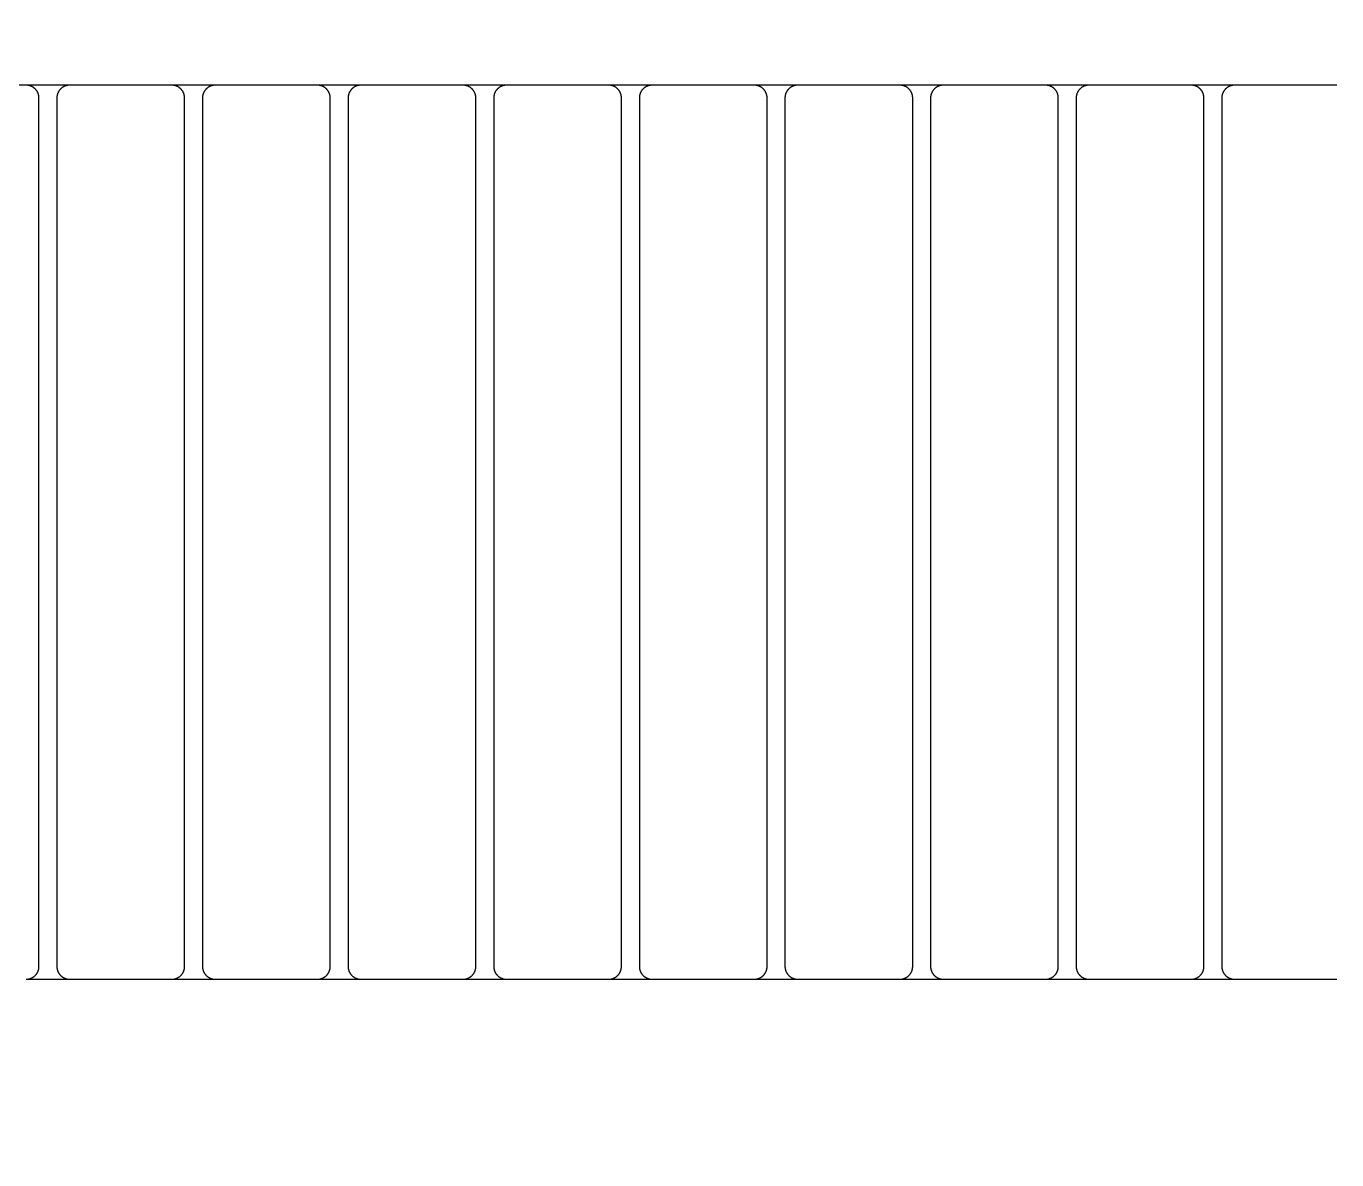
# Model space of a CAD drawing. Header units: millimetres. Extents: x -58335 to 291665, y -66693 to 213307.
# Drawn here: x 173183 to 173696, y -16323 to -15879 of the extents above; entities that cross this region are included whole.
import ezdxf

# ---------------------------------------------------------------- set-up
doc = ezdxf.new("R2010")
doc.units = ezdxf.units.MM
doc.header["$LTSCALE"] = 1000
for name, color, linetype in [('X-SITE$0$-MY-녹지', 254, 'Continuous'), ('X-SITE$0$-MY-시설선', 254, 'Continuous'), ('X-SITE$0$-MY-시설선 wood', 254, 'Continuous')]:
    doc.layers.add(name, color=color, linetype=linetype)
pattern_1 = [(0, (-29382.5, 14650.24), (317.5, 317.5), [158.75, -476.25]), (90, (-29303.13, 14570.87), (-317.5, 317.5), [158.75, -476.25])]

# ---------------------------------------------------------------- blocks, each defined once
blk = doc.blocks.new('X-SITE$0$GPSP-100')
at = {"layer": 'X-SITE$0$-MY-시설선'}
for points in [[(1698.22, -750), (1714.78, -750)], [(1755.22, -750), (1771.78, -750)], [(1812.22, -750), (1828.78, -750)], [(1869.22, -750), (1885.78, -750)], [(1926.22, -750), (1942.78, -750)], [(1983.22, -750), (1999.78, -750)], [(2040.22, -750), (2056.78, -750)], [(2097.22, -750), (2113.78, -750)], [(2154.22, -750), (2170.78, -750)], [(1714.78, -1100), (1698.22, -1100)], [(1771.78, -1100), (1755.22, -1100)], [(1828.78, -1100), (1812.22, -1100)], [(1885.78, -1100), (1869.22, -1100)], [(1942.78, -1100), (1926.22, -1100)], [(1999.78, -1100), (1983.22, -1100)], [(2056.78, -1100), (2040.22, -1100)], [(2113.78, -1100), (2097.22, -1100)], [(2170.78, -1100), (2154.22, -1100)]]:
    blk.add_lwpolyline(points, dxfattribs=at)
at = {"layer": 'X-SITE$0$-MY-시설선 wood'}
for points in [[(1658, -750), (1698, -750)], [(1698, -750), (1698.11, -750), (1698.22, -750), (1698.34, -750.01), (1698.45, -750.02), (1698.56, -750.03), (1698.68, -750.05), (1698.79, -750.06), (1698.91, -750.08), (1699.03, -750.11), (1699.14, -750.13), (1699.26, -750.16), (1699.38, -750.19), (1699.49, -750.23), (1699.61, -750.27), (1699.72, -750.31), (1699.84, -750.35), (1699.96, -750.4), (1700.07, -750.45), (1700.18, -750.5), (1700.3, -750.56), (1700.41, -750.62), (1700.52, -750.68), (1700.63, -750.75), (1700.74, -750.82), (1700.84, -750.89), (1700.95, -750.96), (1701.05, -751.04), (1701.15, -751.12), (1701.25, -751.2), (1701.35, -751.29), (1701.44, -751.37), (1701.54, -751.46), (1701.63, -751.56), (1701.71, -751.65), (1701.8, -751.75), (1701.88, -751.85), (1701.96, -751.95), (1702.04, -752.05), (1702.11, -752.16), (1702.18, -752.26), (1702.25, -752.37), (1702.32, -752.48), (1702.38, -752.59), (1702.44, -752.7), (1702.5, -752.82), (1702.55, -752.93), (1702.6, -753.04), (1702.65, -753.16), (1702.69, -753.28), (1702.73, -753.39), (1702.77, -753.51), (1702.81, -753.62), (1702.84, -753.74), (1702.87, -753.86), (1702.89, -753.97), (1702.92, -754.09), (1702.94, -754.21), (1702.95, -754.32), (1702.97, -754.44), (1702.98, -754.55), (1702.99, -754.66), (1703, -754.78), (1703, -754.89), (1703, -755)], [(1710, -755), (1710, -754.89), (1710, -754.78), (1710.01, -754.66), (1710.02, -754.55), (1710.03, -754.44), (1710.05, -754.32), (1710.06, -754.21), (1710.08, -754.09), (1710.11, -753.97), (1710.13, -753.86), (1710.16, -753.74), (1710.19, -753.62), (1710.23, -753.51), (1710.27, -753.39), (1710.31, -753.28), (1710.35, -753.16), (1710.4, -753.04), (1710.45, -752.93), (1710.5, -752.82), (1710.56, -752.7), (1710.62, -752.59), (1710.68, -752.48), (1710.75, -752.37), (1710.82, -752.26), (1710.89, -752.16), (1710.96, -752.05), (1711.04, -751.95), (1711.12, -751.85), (1711.2, -751.75), (1711.29, -751.65), (1711.37, -751.56), (1711.46, -751.46), (1711.56, -751.37), (1711.65, -751.29), (1711.75, -751.2), (1711.85, -751.12), (1711.95, -751.04), (1712.05, -750.96), (1712.16, -750.89), (1712.26, -750.82), (1712.37, -750.75), (1712.48, -750.68), (1712.59, -750.62), (1712.7, -750.56), (1712.82, -750.5), (1712.93, -750.45), (1713.04, -750.4), (1713.16, -750.35), (1713.28, -750.31), (1713.39, -750.27), (1713.51, -750.23), (1713.62, -750.19), (1713.74, -750.16), (1713.86, -750.13), (1713.97, -750.11), (1714.09, -750.08), (1714.21, -750.06), (1714.32, -750.05), (1714.44, -750.03), (1714.55, -750.02), (1714.66, -750.01), (1714.78, -750), (1714.89, -750), (1715, -750)], [(1715, -750), (1755, -750)], [(1755, -750), (1755.11, -750), (1755.22, -750), (1755.34, -750.01), (1755.45, -750.02), (1755.56, -750.03), (1755.68, -750.05), (1755.79, -750.06), (1755.91, -750.08), (1756.03, -750.11), (1756.14, -750.13), (1756.26, -750.16), (1756.38, -750.19), (1756.49, -750.23), (1756.61, -750.27), (1756.72, -750.31), (1756.84, -750.35), (1756.96, -750.4), (1757.07, -750.45), (1757.18, -750.5), (1757.3, -750.56), (1757.41, -750.62), (1757.52, -750.68), (1757.63, -750.75), (1757.74, -750.82), (1757.84, -750.89), (1757.95, -750.96), (1758.05, -751.04), (1758.15, -751.12), (1758.25, -751.2), (1758.35, -751.29), (1758.44, -751.37), (1758.54, -751.46), (1758.63, -751.56), (1758.71, -751.65), (1758.8, -751.75), (1758.88, -751.85), (1758.96, -751.95), (1759.04, -752.05), (1759.11, -752.16), (1759.18, -752.26), (1759.25, -752.37), (1759.32, -752.48), (1759.38, -752.59), (1759.44, -752.7), (1759.5, -752.82), (1759.55, -752.93), (1759.6, -753.04), (1759.65, -753.16), (1759.69, -753.28), (1759.73, -753.39), (1759.77, -753.51), (1759.81, -753.62), (1759.84, -753.74), (1759.87, -753.86), (1759.89, -753.97), (1759.92, -754.09), (1759.94, -754.21), (1759.95, -754.32), (1759.97, -754.44), (1759.98, -754.55), (1759.99, -754.66), (1760, -754.78), (1760, -754.89), (1760, -755)], [(1767, -755), (1767, -754.89), (1767, -754.78), (1767.01, -754.66), (1767.02, -754.55), (1767.03, -754.44), (1767.05, -754.32), (1767.06, -754.21), (1767.08, -754.09), (1767.11, -753.97), (1767.13, -753.86), (1767.16, -753.74), (1767.19, -753.62), (1767.23, -753.51), (1767.27, -753.39), (1767.31, -753.28), (1767.35, -753.16), (1767.4, -753.04), (1767.45, -752.93), (1767.5, -752.82), (1767.56, -752.7), (1767.62, -752.59), (1767.68, -752.48), (1767.75, -752.37), (1767.82, -752.26), (1767.89, -752.16), (1767.96, -752.05), (1768.04, -751.95), (1768.12, -751.85), (1768.2, -751.75), (1768.29, -751.65), (1768.37, -751.56), (1768.46, -751.46), (1768.56, -751.37), (1768.65, -751.29), (1768.75, -751.2), (1768.85, -751.12), (1768.95, -751.04), (1769.05, -750.96), (1769.16, -750.89), (1769.26, -750.82), (1769.37, -750.75), (1769.48, -750.68), (1769.59, -750.62), (1769.7, -750.56), (1769.82, -750.5), (1769.93, -750.45), (1770.04, -750.4), (1770.16, -750.35), (1770.28, -750.31), (1770.39, -750.27), (1770.51, -750.23), (1770.62, -750.19), (1770.74, -750.16), (1770.86, -750.13), (1770.97, -750.11), (1771.09, -750.08), (1771.21, -750.06), (1771.32, -750.05), (1771.44, -750.03), (1771.55, -750.02), (1771.66, -750.01), (1771.78, -750), (1771.89, -750), (1772, -750)], [(1772, -750), (1812, -750)], [(1812, -750), (1812.11, -750), (1812.22, -750), (1812.34, -750.01), (1812.45, -750.02), (1812.56, -750.03), (1812.68, -750.05), (1812.79, -750.06), (1812.91, -750.08), (1813.03, -750.11), (1813.14, -750.13), (1813.26, -750.16), (1813.38, -750.19), (1813.49, -750.23), (1813.61, -750.27), (1813.72, -750.31), (1813.84, -750.35), (1813.96, -750.4), (1814.07, -750.45), (1814.18, -750.5), (1814.3, -750.56), (1814.41, -750.62), (1814.52, -750.68), (1814.63, -750.75), (1814.74, -750.82), (1814.84, -750.89), (1814.95, -750.96), (1815.05, -751.04), (1815.15, -751.12), (1815.25, -751.2), (1815.35, -751.29), (1815.44, -751.37), (1815.54, -751.46), (1815.63, -751.56), (1815.71, -751.65), (1815.8, -751.75), (1815.88, -751.85), (1815.96, -751.95), (1816.04, -752.05), (1816.11, -752.16), (1816.18, -752.26), (1816.25, -752.37), (1816.32, -752.48), (1816.38, -752.59), (1816.44, -752.7), (1816.5, -752.82), (1816.55, -752.93), (1816.6, -753.04), (1816.65, -753.16), (1816.69, -753.28), (1816.73, -753.39), (1816.77, -753.51), (1816.81, -753.62), (1816.84, -753.74), (1816.87, -753.86), (1816.89, -753.97), (1816.92, -754.09), (1816.94, -754.21), (1816.95, -754.32), (1816.97, -754.44), (1816.98, -754.55), (1816.99, -754.66), (1817, -754.78), (1817, -754.89), (1817, -755)], [(1824, -755), (1824, -754.89), (1824, -754.78), (1824.01, -754.66), (1824.02, -754.55), (1824.03, -754.44), (1824.05, -754.32), (1824.06, -754.21), (1824.08, -754.09), (1824.11, -753.97), (1824.13, -753.86), (1824.16, -753.74), (1824.19, -753.62), (1824.23, -753.51), (1824.27, -753.39), (1824.31, -753.28), (1824.35, -753.16), (1824.4, -753.04), (1824.45, -752.93), (1824.5, -752.82), (1824.56, -752.7), (1824.62, -752.59), (1824.68, -752.48), (1824.75, -752.37), (1824.82, -752.26), (1824.89, -752.16), (1824.96, -752.05), (1825.04, -751.95), (1825.12, -751.85), (1825.2, -751.75), (1825.29, -751.65), (1825.37, -751.56), (1825.46, -751.46), (1825.56, -751.37), (1825.65, -751.29), (1825.75, -751.2), (1825.85, -751.12), (1825.95, -751.04), (1826.05, -750.96), (1826.16, -750.89), (1826.26, -750.82), (1826.37, -750.75), (1826.48, -750.68), (1826.59, -750.62), (1826.7, -750.56), (1826.82, -750.5), (1826.93, -750.45), (1827.04, -750.4), (1827.16, -750.35), (1827.28, -750.31), (1827.39, -750.27), (1827.51, -750.23), (1827.62, -750.19), (1827.74, -750.16), (1827.86, -750.13), (1827.97, -750.11), (1828.09, -750.08), (1828.21, -750.06), (1828.32, -750.05), (1828.44, -750.03), (1828.55, -750.02), (1828.66, -750.01), (1828.78, -750), (1828.89, -750), (1829, -750)], [(1829, -750), (1869, -750)], [(1869, -750), (1869.11, -750), (1869.22, -750), (1869.34, -750.01), (1869.45, -750.02), (1869.56, -750.03), (1869.68, -750.05), (1869.79, -750.06), (1869.91, -750.08), (1870.03, -750.11), (1870.14, -750.13), (1870.26, -750.16), (1870.38, -750.19), (1870.49, -750.23), (1870.61, -750.27), (1870.72, -750.31), (1870.84, -750.35), (1870.96, -750.4), (1871.07, -750.45), (1871.18, -750.5), (1871.3, -750.56), (1871.41, -750.62), (1871.52, -750.68), (1871.63, -750.75), (1871.74, -750.82), (1871.84, -750.89), (1871.95, -750.96), (1872.05, -751.04), (1872.15, -751.12), (1872.25, -751.2), (1872.35, -751.29), (1872.44, -751.37), (1872.54, -751.46), (1872.63, -751.56), (1872.71, -751.65), (1872.8, -751.75), (1872.88, -751.85), (1872.96, -751.95), (1873.04, -752.05), (1873.11, -752.16), (1873.18, -752.26), (1873.25, -752.37), (1873.32, -752.48), (1873.38, -752.59), (1873.44, -752.7), (1873.5, -752.82), (1873.55, -752.93), (1873.6, -753.04), (1873.65, -753.16), (1873.69, -753.28), (1873.73, -753.39), (1873.77, -753.51), (1873.81, -753.62), (1873.84, -753.74), (1873.87, -753.86), (1873.89, -753.97), (1873.92, -754.09), (1873.94, -754.21), (1873.95, -754.32), (1873.97, -754.44), (1873.98, -754.55), (1873.99, -754.66), (1874, -754.78), (1874, -754.89), (1874, -755)], [(1881, -755), (1881, -754.89), (1881, -754.78), (1881.01, -754.66), (1881.02, -754.55), (1881.03, -754.44), (1881.05, -754.32), (1881.06, -754.21), (1881.08, -754.09), (1881.11, -753.97), (1881.13, -753.86), (1881.16, -753.74), (1881.19, -753.62), (1881.23, -753.51), (1881.27, -753.39), (1881.31, -753.28), (1881.35, -753.16), (1881.4, -753.04), (1881.45, -752.93), (1881.5, -752.82), (1881.56, -752.7), (1881.62, -752.59), (1881.68, -752.48), (1881.75, -752.37), (1881.82, -752.26), (1881.89, -752.16), (1881.96, -752.05), (1882.04, -751.95), (1882.12, -751.85), (1882.2, -751.75), (1882.29, -751.65), (1882.37, -751.56), (1882.46, -751.46), (1882.56, -751.37), (1882.65, -751.29), (1882.75, -751.2), (1882.85, -751.12), (1882.95, -751.04), (1883.05, -750.96), (1883.16, -750.89), (1883.26, -750.82), (1883.37, -750.75), (1883.48, -750.68), (1883.59, -750.62), (1883.7, -750.56), (1883.82, -750.5), (1883.93, -750.45), (1884.04, -750.4), (1884.16, -750.35), (1884.28, -750.31), (1884.39, -750.27), (1884.51, -750.23), (1884.62, -750.19), (1884.74, -750.16), (1884.86, -750.13), (1884.97, -750.11), (1885.09, -750.08), (1885.21, -750.06), (1885.32, -750.05), (1885.44, -750.03), (1885.55, -750.02), (1885.66, -750.01), (1885.78, -750), (1885.89, -750), (1886, -750)], [(1886, -750), (1926, -750)], [(1926, -750), (1926.11, -750), (1926.22, -750), (1926.34, -750.01), (1926.45, -750.02), (1926.56, -750.03), (1926.68, -750.05), (1926.79, -750.06), (1926.91, -750.08), (1927.03, -750.11), (1927.14, -750.13), (1927.26, -750.16), (1927.38, -750.19), (1927.49, -750.23), (1927.61, -750.27), (1927.72, -750.31), (1927.84, -750.35), (1927.96, -750.4), (1928.07, -750.45), (1928.18, -750.5), (1928.3, -750.56), (1928.41, -750.62), (1928.52, -750.68), (1928.63, -750.75), (1928.74, -750.82), (1928.84, -750.89), (1928.95, -750.96), (1929.05, -751.04), (1929.15, -751.12), (1929.25, -751.2), (1929.35, -751.29), (1929.44, -751.37), (1929.54, -751.46), (1929.63, -751.56), (1929.71, -751.65), (1929.8, -751.75), (1929.88, -751.85), (1929.96, -751.95), (1930.04, -752.05), (1930.11, -752.16), (1930.18, -752.26), (1930.25, -752.37), (1930.32, -752.48), (1930.38, -752.59), (1930.44, -752.7), (1930.5, -752.82), (1930.55, -752.93), (1930.6, -753.04), (1930.65, -753.16), (1930.69, -753.28), (1930.73, -753.39), (1930.77, -753.51), (1930.81, -753.62), (1930.84, -753.74), (1930.87, -753.86), (1930.89, -753.97), (1930.92, -754.09), (1930.94, -754.21), (1930.95, -754.32), (1930.97, -754.44), (1930.98, -754.55), (1930.99, -754.66), (1931, -754.78), (1931, -754.89), (1931, -755)], [(1938, -755), (1938, -754.89), (1938, -754.78), (1938.01, -754.66), (1938.02, -754.55), (1938.03, -754.44), (1938.05, -754.32), (1938.06, -754.21), (1938.08, -754.09), (1938.11, -753.97), (1938.13, -753.86), (1938.16, -753.74), (1938.19, -753.62), (1938.23, -753.51), (1938.27, -753.39), (1938.31, -753.28), (1938.35, -753.16), (1938.4, -753.04), (1938.45, -752.93), (1938.5, -752.82), (1938.56, -752.7), (1938.62, -752.59), (1938.68, -752.48), (1938.75, -752.37), (1938.82, -752.26), (1938.89, -752.16), (1938.96, -752.05), (1939.04, -751.95), (1939.12, -751.85), (1939.2, -751.75), (1939.29, -751.65), (1939.37, -751.56), (1939.46, -751.46), (1939.56, -751.37), (1939.65, -751.29), (1939.75, -751.2), (1939.85, -751.12), (1939.95, -751.04), (1940.05, -750.96), (1940.16, -750.89), (1940.26, -750.82), (1940.37, -750.75), (1940.48, -750.68), (1940.59, -750.62), (1940.7, -750.56), (1940.82, -750.5), (1940.93, -750.45), (1941.04, -750.4), (1941.16, -750.35), (1941.28, -750.31), (1941.39, -750.27), (1941.51, -750.23), (1941.62, -750.19), (1941.74, -750.16), (1941.86, -750.13), (1941.97, -750.11), (1942.09, -750.08), (1942.21, -750.06), (1942.32, -750.05), (1942.44, -750.03), (1942.55, -750.02), (1942.66, -750.01), (1942.78, -750), (1942.89, -750), (1943, -750)], [(1943, -750), (1983, -750)], [(1983, -750), (1983.11, -750), (1983.22, -750), (1983.34, -750.01), (1983.45, -750.02), (1983.56, -750.03), (1983.68, -750.05), (1983.79, -750.06), (1983.91, -750.08), (1984.03, -750.11), (1984.14, -750.13), (1984.26, -750.16), (1984.38, -750.19), (1984.49, -750.23), (1984.61, -750.27), (1984.72, -750.31), (1984.84, -750.35), (1984.96, -750.4), (1985.07, -750.45), (1985.18, -750.5), (1985.3, -750.56), (1985.41, -750.62), (1985.52, -750.68), (1985.63, -750.75), (1985.74, -750.82), (1985.84, -750.89), (1985.95, -750.96), (1986.05, -751.04), (1986.15, -751.12), (1986.25, -751.2), (1986.35, -751.29), (1986.44, -751.37), (1986.54, -751.46), (1986.63, -751.56), (1986.71, -751.65), (1986.8, -751.75), (1986.88, -751.85), (1986.96, -751.95), (1987.04, -752.05), (1987.11, -752.16), (1987.18, -752.26), (1987.25, -752.37), (1987.32, -752.48), (1987.38, -752.59), (1987.44, -752.7), (1987.5, -752.82), (1987.55, -752.93), (1987.6, -753.04), (1987.65, -753.16), (1987.69, -753.28), (1987.73, -753.39), (1987.77, -753.51), (1987.81, -753.62), (1987.84, -753.74), (1987.87, -753.86), (1987.89, -753.97), (1987.92, -754.09), (1987.94, -754.21), (1987.95, -754.32), (1987.97, -754.44), (1987.98, -754.55), (1987.99, -754.66), (1988, -754.78), (1988, -754.89), (1988, -755)], [(1995, -755), (1995, -754.89), (1995, -754.78), (1995.01, -754.66), (1995.02, -754.55), (1995.03, -754.44), (1995.05, -754.32), (1995.06, -754.21), (1995.08, -754.09), (1995.11, -753.97), (1995.13, -753.86), (1995.16, -753.74), (1995.19, -753.62), (1995.23, -753.51), (1995.27, -753.39), (1995.31, -753.28), (1995.35, -753.16), (1995.4, -753.04), (1995.45, -752.93), (1995.5, -752.82), (1995.56, -752.7), (1995.62, -752.59), (1995.68, -752.48), (1995.75, -752.37), (1995.82, -752.26), (1995.89, -752.16), (1995.96, -752.05), (1996.04, -751.95), (1996.12, -751.85), (1996.2, -751.75), (1996.29, -751.65), (1996.37, -751.56), (1996.46, -751.46), (1996.56, -751.37), (1996.65, -751.29), (1996.75, -751.2), (1996.85, -751.12), (1996.95, -751.04), (1997.05, -750.96), (1997.16, -750.89), (1997.26, -750.82), (1997.37, -750.75), (1997.48, -750.68), (1997.59, -750.62), (1997.7, -750.56), (1997.82, -750.5), (1997.93, -750.45), (1998.04, -750.4), (1998.16, -750.35), (1998.28, -750.31), (1998.39, -750.27), (1998.51, -750.23), (1998.62, -750.19), (1998.74, -750.16), (1998.86, -750.13), (1998.97, -750.11), (1999.09, -750.08), (1999.21, -750.06), (1999.32, -750.05), (1999.44, -750.03), (1999.55, -750.02), (1999.66, -750.01), (1999.78, -750), (1999.89, -750), (2000, -750)], [(2000, -750), (2040, -750)], [(2040, -750), (2040.11, -750), (2040.22, -750), (2040.34, -750.01), (2040.45, -750.02), (2040.56, -750.03), (2040.68, -750.05), (2040.79, -750.06), (2040.91, -750.08), (2041.03, -750.11), (2041.14, -750.13), (2041.26, -750.16), (2041.38, -750.19), (2041.49, -750.23), (2041.61, -750.27), (2041.72, -750.31), (2041.84, -750.35), (2041.96, -750.4), (2042.07, -750.45), (2042.18, -750.5), (2042.3, -750.56), (2042.41, -750.62), (2042.52, -750.68), (2042.63, -750.75), (2042.74, -750.82), (2042.84, -750.89), (2042.95, -750.96), (2043.05, -751.04), (2043.15, -751.12), (2043.25, -751.2), (2043.35, -751.29), (2043.44, -751.37), (2043.54, -751.46), (2043.63, -751.56), (2043.71, -751.65), (2043.8, -751.75), (2043.88, -751.85), (2043.96, -751.95), (2044.04, -752.05), (2044.11, -752.16), (2044.18, -752.26), (2044.25, -752.37), (2044.32, -752.48), (2044.38, -752.59), (2044.44, -752.7), (2044.5, -752.82), (2044.55, -752.93), (2044.6, -753.04), (2044.65, -753.16), (2044.69, -753.28), (2044.73, -753.39), (2044.77, -753.51), (2044.81, -753.62), (2044.84, -753.74), (2044.87, -753.86), (2044.89, -753.97), (2044.92, -754.09), (2044.94, -754.21), (2044.95, -754.32), (2044.97, -754.44), (2044.98, -754.55), (2044.99, -754.66), (2045, -754.78), (2045, -754.89), (2045, -755)], [(2052, -755), (2052, -754.89), (2052, -754.78), (2052.01, -754.66), (2052.02, -754.55), (2052.03, -754.44), (2052.05, -754.32), (2052.06, -754.21), (2052.08, -754.09), (2052.11, -753.97), (2052.13, -753.86), (2052.16, -753.74), (2052.19, -753.62), (2052.23, -753.51), (2052.27, -753.39), (2052.31, -753.28), (2052.35, -753.16), (2052.4, -753.04), (2052.45, -752.93), (2052.5, -752.82), (2052.56, -752.7), (2052.62, -752.59), (2052.68, -752.48), (2052.75, -752.37), (2052.82, -752.26), (2052.89, -752.16), (2052.96, -752.05), (2053.04, -751.95), (2053.12, -751.85), (2053.2, -751.75), (2053.29, -751.65), (2053.37, -751.56), (2053.46, -751.46), (2053.56, -751.37), (2053.65, -751.29), (2053.75, -751.2), (2053.85, -751.12), (2053.95, -751.04), (2054.05, -750.96), (2054.16, -750.89), (2054.26, -750.82), (2054.37, -750.75), (2054.48, -750.68), (2054.59, -750.62), (2054.7, -750.56), (2054.82, -750.5), (2054.93, -750.45), (2055.04, -750.4), (2055.16, -750.35), (2055.28, -750.31), (2055.39, -750.27), (2055.51, -750.23), (2055.62, -750.19), (2055.74, -750.16), (2055.86, -750.13), (2055.97, -750.11), (2056.09, -750.08), (2056.21, -750.06), (2056.32, -750.05), (2056.44, -750.03), (2056.55, -750.02), (2056.66, -750.01), (2056.78, -750), (2056.89, -750), (2057, -750)], [(2057, -750), (2097, -750)], [(2097, -750), (2097.11, -750), (2097.22, -750), (2097.34, -750.01), (2097.45, -750.02), (2097.56, -750.03), (2097.68, -750.05), (2097.79, -750.06), (2097.91, -750.08), (2098.03, -750.11), (2098.14, -750.13), (2098.26, -750.16), (2098.38, -750.19), (2098.49, -750.23), (2098.61, -750.27), (2098.72, -750.31), (2098.84, -750.35), (2098.96, -750.4), (2099.07, -750.45), (2099.18, -750.5), (2099.3, -750.56), (2099.41, -750.62), (2099.52, -750.68), (2099.63, -750.75), (2099.74, -750.82), (2099.84, -750.89), (2099.95, -750.96), (2100.05, -751.04), (2100.15, -751.12), (2100.25, -751.2), (2100.35, -751.29), (2100.44, -751.37), (2100.54, -751.46), (2100.63, -751.56), (2100.71, -751.65), (2100.8, -751.75), (2100.88, -751.85), (2100.96, -751.95), (2101.04, -752.05), (2101.11, -752.16), (2101.18, -752.26), (2101.25, -752.37), (2101.32, -752.48), (2101.38, -752.59), (2101.44, -752.7), (2101.5, -752.82), (2101.55, -752.93), (2101.6, -753.04), (2101.65, -753.16), (2101.69, -753.28), (2101.73, -753.39), (2101.77, -753.51), (2101.81, -753.62), (2101.84, -753.74), (2101.87, -753.86), (2101.89, -753.97), (2101.92, -754.09), (2101.94, -754.21), (2101.95, -754.32), (2101.97, -754.44), (2101.98, -754.55), (2101.99, -754.66), (2102, -754.78), (2102, -754.89), (2102, -755)], [(2109, -755), (2109, -754.89), (2109, -754.78), (2109.01, -754.66), (2109.02, -754.55), (2109.03, -754.44), (2109.05, -754.32), (2109.06, -754.21), (2109.08, -754.09), (2109.11, -753.97), (2109.13, -753.86), (2109.16, -753.74), (2109.19, -753.62), (2109.23, -753.51), (2109.27, -753.39), (2109.31, -753.28), (2109.35, -753.16), (2109.4, -753.04), (2109.45, -752.93), (2109.5, -752.82), (2109.56, -752.7), (2109.62, -752.59), (2109.68, -752.48), (2109.75, -752.37), (2109.82, -752.26), (2109.89, -752.16), (2109.96, -752.05), (2110.04, -751.95), (2110.12, -751.85), (2110.2, -751.75), (2110.29, -751.65), (2110.37, -751.56), (2110.46, -751.46), (2110.56, -751.37), (2110.65, -751.29), (2110.75, -751.2), (2110.85, -751.12), (2110.95, -751.04), (2111.05, -750.96), (2111.16, -750.89), (2111.26, -750.82), (2111.37, -750.75), (2111.48, -750.68), (2111.59, -750.62), (2111.7, -750.56), (2111.82, -750.5), (2111.93, -750.45), (2112.04, -750.4), (2112.16, -750.35), (2112.28, -750.31), (2112.39, -750.27), (2112.51, -750.23), (2112.62, -750.19), (2112.74, -750.16), (2112.86, -750.13), (2112.97, -750.11), (2113.09, -750.08), (2113.21, -750.06), (2113.32, -750.05), (2113.44, -750.03), (2113.55, -750.02), (2113.66, -750.01), (2113.78, -750), (2113.89, -750), (2114, -750)], [(2114, -750), (2154, -750)], [(2154, -750), (2154.11, -750), (2154.22, -750), (2154.34, -750.01), (2154.45, -750.02), (2154.56, -750.03), (2154.68, -750.05), (2154.79, -750.06), (2154.91, -750.08), (2155.03, -750.11), (2155.14, -750.13), (2155.26, -750.16), (2155.38, -750.19), (2155.49, -750.23), (2155.61, -750.27), (2155.72, -750.31), (2155.84, -750.35), (2155.96, -750.4), (2156.07, -750.45), (2156.18, -750.5), (2156.3, -750.56), (2156.41, -750.62), (2156.52, -750.68), (2156.63, -750.75), (2156.74, -750.82), (2156.84, -750.89), (2156.95, -750.96), (2157.05, -751.04), (2157.15, -751.12), (2157.25, -751.2), (2157.35, -751.29), (2157.44, -751.37), (2157.54, -751.46), (2157.63, -751.56), (2157.71, -751.65), (2157.8, -751.75), (2157.88, -751.85), (2157.96, -751.95), (2158.04, -752.05), (2158.11, -752.16), (2158.18, -752.26), (2158.25, -752.37), (2158.32, -752.48), (2158.38, -752.59), (2158.44, -752.7), (2158.5, -752.82), (2158.55, -752.93), (2158.6, -753.04), (2158.65, -753.16), (2158.69, -753.28), (2158.73, -753.39), (2158.77, -753.51), (2158.81, -753.62), (2158.84, -753.74), (2158.87, -753.86), (2158.89, -753.97), (2158.92, -754.09), (2158.94, -754.21), (2158.95, -754.32), (2158.97, -754.44), (2158.98, -754.55), (2158.99, -754.66), (2159, -754.78), (2159, -754.89), (2159, -755)], [(2166, -755), (2166, -754.89), (2166, -754.78), (2166.01, -754.66), (2166.02, -754.55), (2166.03, -754.44), (2166.05, -754.32), (2166.06, -754.21), (2166.08, -754.09), (2166.11, -753.97), (2166.13, -753.86), (2166.16, -753.74), (2166.19, -753.62), (2166.23, -753.51), (2166.27, -753.39), (2166.31, -753.28), (2166.35, -753.16), (2166.4, -753.04), (2166.45, -752.93), (2166.5, -752.82), (2166.56, -752.7), (2166.62, -752.59), (2166.68, -752.48), (2166.75, -752.37), (2166.82, -752.26), (2166.89, -752.16), (2166.96, -752.05), (2167.04, -751.95), (2167.12, -751.85), (2167.2, -751.75), (2167.29, -751.65), (2167.37, -751.56), (2167.46, -751.46), (2167.56, -751.37), (2167.65, -751.29), (2167.75, -751.2), (2167.85, -751.12), (2167.95, -751.04), (2168.05, -750.96), (2168.16, -750.89), (2168.26, -750.82), (2168.37, -750.75), (2168.48, -750.68), (2168.59, -750.62), (2168.7, -750.56), (2168.82, -750.5), (2168.93, -750.45), (2169.04, -750.4), (2169.16, -750.35), (2169.28, -750.31), (2169.39, -750.27), (2169.51, -750.23), (2169.62, -750.19), (2169.74, -750.16), (2169.86, -750.13), (2169.97, -750.11), (2170.09, -750.08), (2170.21, -750.06), (2170.32, -750.05), (2170.44, -750.03), (2170.55, -750.02), (2170.66, -750.01), (2170.78, -750), (2170.89, -750), (2171, -750)], [(2171, -750), (2211, -750)], [(1703, -755), (1703, -1095)], [(1710, -1095), (1710, -755)], [(1760, -755), (1760, -1095)], [(1767, -1095), (1767, -755)], [(1817, -755), (1817, -1095)], [(1824, -1095), (1824, -755)], [(1874, -755), (1874, -1095)], [(1881, -1095), (1881, -755)], [(1931, -755), (1931, -1095)], [(1938, -1095), (1938, -755)], [(1988, -755), (1988, -1095)], [(1995, -1095), (1995, -755)], [(2045, -755), (2045, -1095)], [(2052, -1095), (2052, -755)], [(2102, -755), (2102, -1095)], [(2109, -1095), (2109, -755)], [(2159, -755), (2159, -1095)], [(2166, -1095), (2166, -755)], [(1703, -1095), (1703, -1095.11), (1703, -1095.22), (1702.99, -1095.34), (1702.98, -1095.45), (1702.97, -1095.56), (1702.95, -1095.68), (1702.94, -1095.79), (1702.92, -1095.91), (1702.89, -1096.03), (1702.87, -1096.14), (1702.84, -1096.26), (1702.81, -1096.38), (1702.77, -1096.49), (1702.73, -1096.61), (1702.69, -1096.72), (1702.65, -1096.84), (1702.6, -1096.96), (1702.55, -1097.07), (1702.5, -1097.18), (1702.44, -1097.3), (1702.38, -1097.41), (1702.32, -1097.52), (1702.25, -1097.63), (1702.18, -1097.74), (1702.11, -1097.84), (1702.04, -1097.95), (1701.96, -1098.05), (1701.88, -1098.15), (1701.8, -1098.25), (1701.71, -1098.35), (1701.63, -1098.44), (1701.54, -1098.54), (1701.44, -1098.63), (1701.35, -1098.71), (1701.25, -1098.8), (1701.15, -1098.88), (1701.05, -1098.96), (1700.95, -1099.04), (1700.84, -1099.11), (1700.74, -1099.18), (1700.63, -1099.25), (1700.52, -1099.32), (1700.41, -1099.38), (1700.3, -1099.44), (1700.18, -1099.5), (1700.07, -1099.55), (1699.96, -1099.6), (1699.84, -1099.65), (1699.72, -1099.69), (1699.61, -1099.73), (1699.49, -1099.77), (1699.38, -1099.81), (1699.26, -1099.84), (1699.14, -1099.87), (1699.03, -1099.89), (1698.91, -1099.92), (1698.79, -1099.94), (1698.68, -1099.95), (1698.56, -1099.97), (1698.45, -1099.98), (1698.34, -1099.99), (1698.22, -1100), (1698.11, -1100), (1698, -1100)], [(1715, -1100), (1714.89, -1100), (1714.78, -1100), (1714.66, -1099.99), (1714.55, -1099.98), (1714.44, -1099.97), (1714.32, -1099.95), (1714.21, -1099.94), (1714.09, -1099.92), (1713.97, -1099.89), (1713.86, -1099.87), (1713.74, -1099.84), (1713.62, -1099.81), (1713.51, -1099.77), (1713.39, -1099.73), (1713.28, -1099.69), (1713.16, -1099.65), (1713.04, -1099.6), (1712.93, -1099.55), (1712.82, -1099.5), (1712.7, -1099.44), (1712.59, -1099.38), (1712.48, -1099.32), (1712.37, -1099.25), (1712.26, -1099.18), (1712.16, -1099.11), (1712.05, -1099.04), (1711.95, -1098.96), (1711.85, -1098.88), (1711.75, -1098.8), (1711.65, -1098.71), (1711.56, -1098.63), (1711.46, -1098.54), (1711.37, -1098.44), (1711.29, -1098.35), (1711.2, -1098.25), (1711.12, -1098.15), (1711.04, -1098.05), (1710.96, -1097.95), (1710.89, -1097.84), (1710.82, -1097.74), (1710.75, -1097.63), (1710.68, -1097.52), (1710.62, -1097.41), (1710.56, -1097.3), (1710.5, -1097.18), (1710.45, -1097.07), (1710.4, -1096.96), (1710.35, -1096.84), (1710.31, -1096.72), (1710.27, -1096.61), (1710.23, -1096.49), (1710.19, -1096.38), (1710.16, -1096.26), (1710.13, -1096.14), (1710.11, -1096.03), (1710.08, -1095.91), (1710.06, -1095.79), (1710.05, -1095.68), (1710.03, -1095.56), (1710.02, -1095.45), (1710.01, -1095.34), (1710, -1095.22), (1710, -1095.11), (1710, -1095)], [(1760, -1095), (1760, -1095.11), (1760, -1095.22), (1759.99, -1095.34), (1759.98, -1095.45), (1759.97, -1095.56), (1759.95, -1095.68), (1759.94, -1095.79), (1759.92, -1095.91), (1759.89, -1096.03), (1759.87, -1096.14), (1759.84, -1096.26), (1759.81, -1096.38), (1759.77, -1096.49), (1759.73, -1096.61), (1759.69, -1096.72), (1759.65, -1096.84), (1759.6, -1096.96), (1759.55, -1097.07), (1759.5, -1097.18), (1759.44, -1097.3), (1759.38, -1097.41), (1759.32, -1097.52), (1759.25, -1097.63), (1759.18, -1097.74), (1759.11, -1097.84), (1759.04, -1097.95), (1758.96, -1098.05), (1758.88, -1098.15), (1758.8, -1098.25), (1758.71, -1098.35), (1758.63, -1098.44), (1758.54, -1098.54), (1758.44, -1098.63), (1758.35, -1098.71), (1758.25, -1098.8), (1758.15, -1098.88), (1758.05, -1098.96), (1757.95, -1099.04), (1757.84, -1099.11), (1757.74, -1099.18), (1757.63, -1099.25), (1757.52, -1099.32), (1757.41, -1099.38), (1757.3, -1099.44), (1757.18, -1099.5), (1757.07, -1099.55), (1756.96, -1099.6), (1756.84, -1099.65), (1756.72, -1099.69), (1756.61, -1099.73), (1756.49, -1099.77), (1756.38, -1099.81), (1756.26, -1099.84), (1756.14, -1099.87), (1756.03, -1099.89), (1755.91, -1099.92), (1755.79, -1099.94), (1755.68, -1099.95), (1755.56, -1099.97), (1755.45, -1099.98), (1755.34, -1099.99), (1755.22, -1100), (1755.11, -1100), (1755, -1100)], [(1772, -1100), (1771.89, -1100), (1771.78, -1100), (1771.66, -1099.99), (1771.55, -1099.98), (1771.44, -1099.97), (1771.32, -1099.95), (1771.21, -1099.94), (1771.09, -1099.92), (1770.97, -1099.89), (1770.86, -1099.87), (1770.74, -1099.84), (1770.62, -1099.81), (1770.51, -1099.77), (1770.39, -1099.73), (1770.28, -1099.69), (1770.16, -1099.65), (1770.04, -1099.6), (1769.93, -1099.55), (1769.82, -1099.5), (1769.7, -1099.44), (1769.59, -1099.38), (1769.48, -1099.32), (1769.37, -1099.25), (1769.26, -1099.18), (1769.16, -1099.11), (1769.05, -1099.04), (1768.95, -1098.96), (1768.85, -1098.88), (1768.75, -1098.8), (1768.65, -1098.71), (1768.56, -1098.63), (1768.46, -1098.54), (1768.37, -1098.44), (1768.29, -1098.35), (1768.2, -1098.25), (1768.12, -1098.15), (1768.04, -1098.05), (1767.96, -1097.95), (1767.89, -1097.84), (1767.82, -1097.74), (1767.75, -1097.63), (1767.68, -1097.52), (1767.62, -1097.41), (1767.56, -1097.3), (1767.5, -1097.18), (1767.45, -1097.07), (1767.4, -1096.96), (1767.35, -1096.84), (1767.31, -1096.72), (1767.27, -1096.61), (1767.23, -1096.49), (1767.19, -1096.38), (1767.16, -1096.26), (1767.13, -1096.14), (1767.11, -1096.03), (1767.08, -1095.91), (1767.06, -1095.79), (1767.05, -1095.68), (1767.03, -1095.56), (1767.02, -1095.45), (1767.01, -1095.34), (1767, -1095.22), (1767, -1095.11), (1767, -1095)], [(1817, -1095), (1817, -1095.11), (1817, -1095.22), (1816.99, -1095.34), (1816.98, -1095.45), (1816.97, -1095.56), (1816.95, -1095.68), (1816.94, -1095.79), (1816.92, -1095.91), (1816.89, -1096.03), (1816.87, -1096.14), (1816.84, -1096.26), (1816.81, -1096.38), (1816.77, -1096.49), (1816.73, -1096.61), (1816.69, -1096.72), (1816.65, -1096.84), (1816.6, -1096.96), (1816.55, -1097.07), (1816.5, -1097.18), (1816.44, -1097.3), (1816.38, -1097.41), (1816.32, -1097.52), (1816.25, -1097.63), (1816.18, -1097.74), (1816.11, -1097.84), (1816.04, -1097.95), (1815.96, -1098.05), (1815.88, -1098.15), (1815.8, -1098.25), (1815.71, -1098.35), (1815.63, -1098.44), (1815.54, -1098.54), (1815.44, -1098.63), (1815.35, -1098.71), (1815.25, -1098.8), (1815.15, -1098.88), (1815.05, -1098.96), (1814.95, -1099.04), (1814.84, -1099.11), (1814.74, -1099.18), (1814.63, -1099.25), (1814.52, -1099.32), (1814.41, -1099.38), (1814.3, -1099.44), (1814.18, -1099.5), (1814.07, -1099.55), (1813.96, -1099.6), (1813.84, -1099.65), (1813.72, -1099.69), (1813.61, -1099.73), (1813.49, -1099.77), (1813.38, -1099.81), (1813.26, -1099.84), (1813.14, -1099.87), (1813.03, -1099.89), (1812.91, -1099.92), (1812.79, -1099.94), (1812.68, -1099.95), (1812.56, -1099.97), (1812.45, -1099.98), (1812.34, -1099.99), (1812.22, -1100), (1812.11, -1100), (1812, -1100)], [(1829, -1100), (1828.89, -1100), (1828.78, -1100), (1828.66, -1099.99), (1828.55, -1099.98), (1828.44, -1099.97), (1828.32, -1099.95), (1828.21, -1099.94), (1828.09, -1099.92), (1827.97, -1099.89), (1827.86, -1099.87), (1827.74, -1099.84), (1827.62, -1099.81), (1827.51, -1099.77), (1827.39, -1099.73), (1827.28, -1099.69), (1827.16, -1099.65), (1827.04, -1099.6), (1826.93, -1099.55), (1826.82, -1099.5), (1826.7, -1099.44), (1826.59, -1099.38), (1826.48, -1099.32), (1826.37, -1099.25), (1826.26, -1099.18), (1826.16, -1099.11), (1826.05, -1099.04), (1825.95, -1098.96), (1825.85, -1098.88), (1825.75, -1098.8), (1825.65, -1098.71), (1825.56, -1098.63), (1825.46, -1098.54), (1825.37, -1098.44), (1825.29, -1098.35), (1825.2, -1098.25), (1825.12, -1098.15), (1825.04, -1098.05), (1824.96, -1097.95), (1824.89, -1097.84), (1824.82, -1097.74), (1824.75, -1097.63), (1824.68, -1097.52), (1824.62, -1097.41), (1824.56, -1097.3), (1824.5, -1097.18), (1824.45, -1097.07), (1824.4, -1096.96), (1824.35, -1096.84), (1824.31, -1096.72), (1824.27, -1096.61), (1824.23, -1096.49), (1824.19, -1096.38), (1824.16, -1096.26), (1824.13, -1096.14), (1824.11, -1096.03), (1824.08, -1095.91), (1824.06, -1095.79), (1824.05, -1095.68), (1824.03, -1095.56), (1824.02, -1095.45), (1824.01, -1095.34), (1824, -1095.22), (1824, -1095.11), (1824, -1095)], [(1874, -1095), (1874, -1095.11), (1874, -1095.22), (1873.99, -1095.34), (1873.98, -1095.45), (1873.97, -1095.56), (1873.95, -1095.68), (1873.94, -1095.79), (1873.92, -1095.91), (1873.89, -1096.03), (1873.87, -1096.14), (1873.84, -1096.26), (1873.81, -1096.38), (1873.77, -1096.49), (1873.73, -1096.61), (1873.69, -1096.72), (1873.65, -1096.84), (1873.6, -1096.96), (1873.55, -1097.07), (1873.5, -1097.18), (1873.44, -1097.3), (1873.38, -1097.41), (1873.32, -1097.52), (1873.25, -1097.63), (1873.18, -1097.74), (1873.11, -1097.84), (1873.04, -1097.95), (1872.96, -1098.05), (1872.88, -1098.15), (1872.8, -1098.25), (1872.71, -1098.35), (1872.63, -1098.44), (1872.54, -1098.54), (1872.44, -1098.63), (1872.35, -1098.71), (1872.25, -1098.8), (1872.15, -1098.88), (1872.05, -1098.96), (1871.95, -1099.04), (1871.84, -1099.11), (1871.74, -1099.18), (1871.63, -1099.25), (1871.52, -1099.32), (1871.41, -1099.38), (1871.3, -1099.44), (1871.18, -1099.5), (1871.07, -1099.55), (1870.96, -1099.6), (1870.84, -1099.65), (1870.72, -1099.69), (1870.61, -1099.73), (1870.49, -1099.77), (1870.38, -1099.81), (1870.26, -1099.84), (1870.14, -1099.87), (1870.03, -1099.89), (1869.91, -1099.92), (1869.79, -1099.94), (1869.68, -1099.95), (1869.56, -1099.97), (1869.45, -1099.98), (1869.34, -1099.99), (1869.22, -1100), (1869.11, -1100), (1869, -1100)], [(1886, -1100), (1885.89, -1100), (1885.78, -1100), (1885.66, -1099.99), (1885.55, -1099.98), (1885.44, -1099.97), (1885.32, -1099.95), (1885.21, -1099.94), (1885.09, -1099.92), (1884.97, -1099.89), (1884.86, -1099.87), (1884.74, -1099.84), (1884.62, -1099.81), (1884.51, -1099.77), (1884.39, -1099.73), (1884.28, -1099.69), (1884.16, -1099.65), (1884.04, -1099.6), (1883.93, -1099.55), (1883.82, -1099.5), (1883.7, -1099.44), (1883.59, -1099.38), (1883.48, -1099.32), (1883.37, -1099.25), (1883.26, -1099.18), (1883.16, -1099.11), (1883.05, -1099.04), (1882.95, -1098.96), (1882.85, -1098.88), (1882.75, -1098.8), (1882.65, -1098.71), (1882.56, -1098.63), (1882.46, -1098.54), (1882.37, -1098.44), (1882.29, -1098.35), (1882.2, -1098.25), (1882.12, -1098.15), (1882.04, -1098.05), (1881.96, -1097.95), (1881.89, -1097.84), (1881.82, -1097.74), (1881.75, -1097.63), (1881.68, -1097.52), (1881.62, -1097.41), (1881.56, -1097.3), (1881.5, -1097.18), (1881.45, -1097.07), (1881.4, -1096.96), (1881.35, -1096.84), (1881.31, -1096.72), (1881.27, -1096.61), (1881.23, -1096.49), (1881.19, -1096.38), (1881.16, -1096.26), (1881.13, -1096.14), (1881.11, -1096.03), (1881.08, -1095.91), (1881.06, -1095.79), (1881.05, -1095.68), (1881.03, -1095.56), (1881.02, -1095.45), (1881.01, -1095.34), (1881, -1095.22), (1881, -1095.11), (1881, -1095)], [(1931, -1095), (1931, -1095.11), (1931, -1095.22), (1930.99, -1095.34), (1930.98, -1095.45), (1930.97, -1095.56), (1930.95, -1095.68), (1930.94, -1095.79), (1930.92, -1095.91), (1930.89, -1096.03), (1930.87, -1096.14), (1930.84, -1096.26), (1930.81, -1096.38), (1930.77, -1096.49), (1930.73, -1096.61), (1930.69, -1096.72), (1930.65, -1096.84), (1930.6, -1096.96), (1930.55, -1097.07), (1930.5, -1097.18), (1930.44, -1097.3), (1930.38, -1097.41), (1930.32, -1097.52), (1930.25, -1097.63), (1930.18, -1097.74), (1930.11, -1097.84), (1930.04, -1097.95), (1929.96, -1098.05), (1929.88, -1098.15), (1929.8, -1098.25), (1929.71, -1098.35), (1929.63, -1098.44), (1929.54, -1098.54), (1929.44, -1098.63), (1929.35, -1098.71), (1929.25, -1098.8), (1929.15, -1098.88), (1929.05, -1098.96), (1928.95, -1099.04), (1928.84, -1099.11), (1928.74, -1099.18), (1928.63, -1099.25), (1928.52, -1099.32), (1928.41, -1099.38), (1928.3, -1099.44), (1928.18, -1099.5), (1928.07, -1099.55), (1927.96, -1099.6), (1927.84, -1099.65), (1927.72, -1099.69), (1927.61, -1099.73), (1927.49, -1099.77), (1927.38, -1099.81), (1927.26, -1099.84), (1927.14, -1099.87), (1927.03, -1099.89), (1926.91, -1099.92), (1926.79, -1099.94), (1926.68, -1099.95), (1926.56, -1099.97), (1926.45, -1099.98), (1926.34, -1099.99), (1926.22, -1100), (1926.11, -1100), (1926, -1100)], [(1943, -1100), (1942.89, -1100), (1942.78, -1100), (1942.66, -1099.99), (1942.55, -1099.98), (1942.44, -1099.97), (1942.32, -1099.95), (1942.21, -1099.94), (1942.09, -1099.92), (1941.97, -1099.89), (1941.86, -1099.87), (1941.74, -1099.84), (1941.62, -1099.81), (1941.51, -1099.77), (1941.39, -1099.73), (1941.28, -1099.69), (1941.16, -1099.65), (1941.04, -1099.6), (1940.93, -1099.55), (1940.82, -1099.5), (1940.7, -1099.44), (1940.59, -1099.38), (1940.48, -1099.32), (1940.37, -1099.25), (1940.26, -1099.18), (1940.16, -1099.11), (1940.05, -1099.04), (1939.95, -1098.96), (1939.85, -1098.88), (1939.75, -1098.8), (1939.65, -1098.71), (1939.56, -1098.63), (1939.46, -1098.54), (1939.37, -1098.44), (1939.29, -1098.35), (1939.2, -1098.25), (1939.12, -1098.15), (1939.04, -1098.05), (1938.96, -1097.95), (1938.89, -1097.84), (1938.82, -1097.74), (1938.75, -1097.63), (1938.68, -1097.52), (1938.62, -1097.41), (1938.56, -1097.3), (1938.5, -1097.18), (1938.45, -1097.07), (1938.4, -1096.96), (1938.35, -1096.84), (1938.31, -1096.72), (1938.27, -1096.61), (1938.23, -1096.49), (1938.19, -1096.38), (1938.16, -1096.26), (1938.13, -1096.14), (1938.11, -1096.03), (1938.08, -1095.91), (1938.06, -1095.79), (1938.05, -1095.68), (1938.03, -1095.56), (1938.02, -1095.45), (1938.01, -1095.34), (1938, -1095.22), (1938, -1095.11), (1938, -1095)], [(1988, -1095), (1988, -1095.11), (1988, -1095.22), (1987.99, -1095.34), (1987.98, -1095.45), (1987.97, -1095.56), (1987.95, -1095.68), (1987.94, -1095.79), (1987.92, -1095.91), (1987.89, -1096.03), (1987.87, -1096.14), (1987.84, -1096.26), (1987.81, -1096.38), (1987.77, -1096.49), (1987.73, -1096.61), (1987.69, -1096.72), (1987.65, -1096.84), (1987.6, -1096.96), (1987.55, -1097.07), (1987.5, -1097.18), (1987.44, -1097.3), (1987.38, -1097.41), (1987.32, -1097.52), (1987.25, -1097.63), (1987.18, -1097.74), (1987.11, -1097.84), (1987.04, -1097.95), (1986.96, -1098.05), (1986.88, -1098.15), (1986.8, -1098.25), (1986.71, -1098.35), (1986.63, -1098.44), (1986.54, -1098.54), (1986.44, -1098.63), (1986.35, -1098.71), (1986.25, -1098.8), (1986.15, -1098.88), (1986.05, -1098.96), (1985.95, -1099.04), (1985.84, -1099.11), (1985.74, -1099.18), (1985.63, -1099.25), (1985.52, -1099.32), (1985.41, -1099.38), (1985.3, -1099.44), (1985.18, -1099.5), (1985.07, -1099.55), (1984.96, -1099.6), (1984.84, -1099.65), (1984.72, -1099.69), (1984.61, -1099.73), (1984.49, -1099.77), (1984.38, -1099.81), (1984.26, -1099.84), (1984.14, -1099.87), (1984.03, -1099.89), (1983.91, -1099.92), (1983.79, -1099.94), (1983.68, -1099.95), (1983.56, -1099.97), (1983.45, -1099.98), (1983.34, -1099.99), (1983.22, -1100), (1983.11, -1100), (1983, -1100)], [(2000, -1100), (1999.89, -1100), (1999.78, -1100), (1999.66, -1099.99), (1999.55, -1099.98), (1999.44, -1099.97), (1999.32, -1099.95), (1999.21, -1099.94), (1999.09, -1099.92), (1998.97, -1099.89), (1998.86, -1099.87), (1998.74, -1099.84), (1998.62, -1099.81), (1998.51, -1099.77), (1998.39, -1099.73), (1998.28, -1099.69), (1998.16, -1099.65), (1998.04, -1099.6), (1997.93, -1099.55), (1997.82, -1099.5), (1997.7, -1099.44), (1997.59, -1099.38), (1997.48, -1099.32), (1997.37, -1099.25), (1997.26, -1099.18), (1997.16, -1099.11), (1997.05, -1099.04), (1996.95, -1098.96), (1996.85, -1098.88), (1996.75, -1098.8), (1996.65, -1098.71), (1996.56, -1098.63), (1996.46, -1098.54), (1996.37, -1098.44), (1996.29, -1098.35), (1996.2, -1098.25), (1996.12, -1098.15), (1996.04, -1098.05), (1995.96, -1097.95), (1995.89, -1097.84), (1995.82, -1097.74), (1995.75, -1097.63), (1995.68, -1097.52), (1995.62, -1097.41), (1995.56, -1097.3), (1995.5, -1097.18), (1995.45, -1097.07), (1995.4, -1096.96), (1995.35, -1096.84), (1995.31, -1096.72), (1995.27, -1096.61), (1995.23, -1096.49), (1995.19, -1096.38), (1995.16, -1096.26), (1995.13, -1096.14), (1995.11, -1096.03), (1995.08, -1095.91), (1995.06, -1095.79), (1995.05, -1095.68), (1995.03, -1095.56), (1995.02, -1095.45), (1995.01, -1095.34), (1995, -1095.22), (1995, -1095.11), (1995, -1095)], [(2045, -1095), (2045, -1095.11), (2045, -1095.22), (2044.99, -1095.34), (2044.98, -1095.45), (2044.97, -1095.56), (2044.95, -1095.68), (2044.94, -1095.79), (2044.92, -1095.91), (2044.89, -1096.03), (2044.87, -1096.14), (2044.84, -1096.26), (2044.81, -1096.38), (2044.77, -1096.49), (2044.73, -1096.61), (2044.69, -1096.72), (2044.65, -1096.84), (2044.6, -1096.96), (2044.55, -1097.07), (2044.5, -1097.18), (2044.44, -1097.3), (2044.38, -1097.41), (2044.32, -1097.52), (2044.25, -1097.63), (2044.18, -1097.74), (2044.11, -1097.84), (2044.04, -1097.95), (2043.96, -1098.05), (2043.88, -1098.15), (2043.8, -1098.25), (2043.71, -1098.35), (2043.63, -1098.44), (2043.54, -1098.54), (2043.44, -1098.63), (2043.35, -1098.71), (2043.25, -1098.8), (2043.15, -1098.88), (2043.05, -1098.96), (2042.95, -1099.04), (2042.84, -1099.11), (2042.74, -1099.18), (2042.63, -1099.25), (2042.52, -1099.32), (2042.41, -1099.38), (2042.3, -1099.44), (2042.18, -1099.5), (2042.07, -1099.55), (2041.96, -1099.6), (2041.84, -1099.65), (2041.72, -1099.69), (2041.61, -1099.73), (2041.49, -1099.77), (2041.38, -1099.81), (2041.26, -1099.84), (2041.14, -1099.87), (2041.03, -1099.89), (2040.91, -1099.92), (2040.79, -1099.94), (2040.68, -1099.95), (2040.56, -1099.97), (2040.45, -1099.98), (2040.34, -1099.99), (2040.22, -1100), (2040.11, -1100), (2040, -1100)], [(2057, -1100), (2056.89, -1100), (2056.78, -1100), (2056.66, -1099.99), (2056.55, -1099.98), (2056.44, -1099.97), (2056.32, -1099.95), (2056.21, -1099.94), (2056.09, -1099.92), (2055.97, -1099.89), (2055.86, -1099.87), (2055.74, -1099.84), (2055.62, -1099.81), (2055.51, -1099.77), (2055.39, -1099.73), (2055.28, -1099.69), (2055.16, -1099.65), (2055.04, -1099.6), (2054.93, -1099.55), (2054.82, -1099.5), (2054.7, -1099.44), (2054.59, -1099.38), (2054.48, -1099.32), (2054.37, -1099.25), (2054.26, -1099.18), (2054.16, -1099.11), (2054.05, -1099.04), (2053.95, -1098.96), (2053.85, -1098.88), (2053.75, -1098.8), (2053.65, -1098.71), (2053.56, -1098.63), (2053.46, -1098.54), (2053.37, -1098.44), (2053.29, -1098.35), (2053.2, -1098.25), (2053.12, -1098.15), (2053.04, -1098.05), (2052.96, -1097.95), (2052.89, -1097.84), (2052.82, -1097.74), (2052.75, -1097.63), (2052.68, -1097.52), (2052.62, -1097.41), (2052.56, -1097.3), (2052.5, -1097.18), (2052.45, -1097.07), (2052.4, -1096.96), (2052.35, -1096.84), (2052.31, -1096.72), (2052.27, -1096.61), (2052.23, -1096.49), (2052.19, -1096.38), (2052.16, -1096.26), (2052.13, -1096.14), (2052.11, -1096.03), (2052.08, -1095.91), (2052.06, -1095.79), (2052.05, -1095.68), (2052.03, -1095.56), (2052.02, -1095.45), (2052.01, -1095.34), (2052, -1095.22), (2052, -1095.11), (2052, -1095)], [(2102, -1095), (2102, -1095.11), (2102, -1095.22), (2101.99, -1095.34), (2101.98, -1095.45), (2101.97, -1095.56), (2101.95, -1095.68), (2101.94, -1095.79), (2101.92, -1095.91), (2101.89, -1096.03), (2101.87, -1096.14), (2101.84, -1096.26), (2101.81, -1096.38), (2101.77, -1096.49), (2101.73, -1096.61), (2101.69, -1096.72), (2101.65, -1096.84), (2101.6, -1096.96), (2101.55, -1097.07), (2101.5, -1097.18), (2101.44, -1097.3), (2101.38, -1097.41), (2101.32, -1097.52), (2101.25, -1097.63), (2101.18, -1097.74), (2101.11, -1097.84), (2101.04, -1097.95), (2100.96, -1098.05), (2100.88, -1098.15), (2100.8, -1098.25), (2100.71, -1098.35), (2100.63, -1098.44), (2100.54, -1098.54), (2100.44, -1098.63), (2100.35, -1098.71), (2100.25, -1098.8), (2100.15, -1098.88), (2100.05, -1098.96), (2099.95, -1099.04), (2099.84, -1099.11), (2099.74, -1099.18), (2099.63, -1099.25), (2099.52, -1099.32), (2099.41, -1099.38), (2099.3, -1099.44), (2099.18, -1099.5), (2099.07, -1099.55), (2098.96, -1099.6), (2098.84, -1099.65), (2098.72, -1099.69), (2098.61, -1099.73), (2098.49, -1099.77), (2098.38, -1099.81), (2098.26, -1099.84), (2098.14, -1099.87), (2098.03, -1099.89), (2097.91, -1099.92), (2097.79, -1099.94), (2097.68, -1099.95), (2097.56, -1099.97), (2097.45, -1099.98), (2097.34, -1099.99), (2097.22, -1100), (2097.11, -1100), (2097, -1100)], [(2114, -1100), (2113.89, -1100), (2113.78, -1100), (2113.66, -1099.99), (2113.55, -1099.98), (2113.44, -1099.97), (2113.32, -1099.95), (2113.21, -1099.94), (2113.09, -1099.92), (2112.97, -1099.89), (2112.86, -1099.87), (2112.74, -1099.84), (2112.62, -1099.81), (2112.51, -1099.77), (2112.39, -1099.73), (2112.28, -1099.69), (2112.16, -1099.65), (2112.04, -1099.6), (2111.93, -1099.55), (2111.82, -1099.5), (2111.7, -1099.44), (2111.59, -1099.38), (2111.48, -1099.32), (2111.37, -1099.25), (2111.26, -1099.18), (2111.16, -1099.11), (2111.05, -1099.04), (2110.95, -1098.96), (2110.85, -1098.88), (2110.75, -1098.8), (2110.65, -1098.71), (2110.56, -1098.63), (2110.46, -1098.54), (2110.37, -1098.44), (2110.29, -1098.35), (2110.2, -1098.25), (2110.12, -1098.15), (2110.04, -1098.05), (2109.96, -1097.95), (2109.89, -1097.84), (2109.82, -1097.74), (2109.75, -1097.63), (2109.68, -1097.52), (2109.62, -1097.41), (2109.56, -1097.3), (2109.5, -1097.18), (2109.45, -1097.07), (2109.4, -1096.96), (2109.35, -1096.84), (2109.31, -1096.72), (2109.27, -1096.61), (2109.23, -1096.49), (2109.19, -1096.38), (2109.16, -1096.26), (2109.13, -1096.14), (2109.11, -1096.03), (2109.08, -1095.91), (2109.06, -1095.79), (2109.05, -1095.68), (2109.03, -1095.56), (2109.02, -1095.45), (2109.01, -1095.34), (2109, -1095.22), (2109, -1095.11), (2109, -1095)], [(2159, -1095), (2159, -1095.11), (2159, -1095.22), (2158.99, -1095.34), (2158.98, -1095.45), (2158.97, -1095.56), (2158.95, -1095.68), (2158.94, -1095.79), (2158.92, -1095.91), (2158.89, -1096.03), (2158.87, -1096.14), (2158.84, -1096.26), (2158.81, -1096.38), (2158.77, -1096.49), (2158.73, -1096.61), (2158.69, -1096.72), (2158.65, -1096.84), (2158.6, -1096.96), (2158.55, -1097.07), (2158.5, -1097.18), (2158.44, -1097.3), (2158.38, -1097.41), (2158.32, -1097.52), (2158.25, -1097.63), (2158.18, -1097.74), (2158.11, -1097.84), (2158.04, -1097.95), (2157.96, -1098.05), (2157.88, -1098.15), (2157.8, -1098.25), (2157.71, -1098.35), (2157.63, -1098.44), (2157.54, -1098.54), (2157.44, -1098.63), (2157.35, -1098.71), (2157.25, -1098.8), (2157.15, -1098.88), (2157.05, -1098.96), (2156.95, -1099.04), (2156.84, -1099.11), (2156.74, -1099.18), (2156.63, -1099.25), (2156.52, -1099.32), (2156.41, -1099.38), (2156.3, -1099.44), (2156.18, -1099.5), (2156.07, -1099.55), (2155.96, -1099.6), (2155.84, -1099.65), (2155.72, -1099.69), (2155.61, -1099.73), (2155.49, -1099.77), (2155.38, -1099.81), (2155.26, -1099.84), (2155.14, -1099.87), (2155.03, -1099.89), (2154.91, -1099.92), (2154.79, -1099.94), (2154.68, -1099.95), (2154.56, -1099.97), (2154.45, -1099.98), (2154.34, -1099.99), (2154.22, -1100), (2154.11, -1100), (2154, -1100)], [(2171, -1100), (2170.89, -1100), (2170.78, -1100), (2170.66, -1099.99), (2170.55, -1099.98), (2170.44, -1099.97), (2170.32, -1099.95), (2170.21, -1099.94), (2170.09, -1099.92), (2169.97, -1099.89), (2169.86, -1099.87), (2169.74, -1099.84), (2169.62, -1099.81), (2169.51, -1099.77), (2169.39, -1099.73), (2169.28, -1099.69), (2169.16, -1099.65), (2169.04, -1099.6), (2168.93, -1099.55), (2168.82, -1099.5), (2168.7, -1099.44), (2168.59, -1099.38), (2168.48, -1099.32), (2168.37, -1099.25), (2168.26, -1099.18), (2168.16, -1099.11), (2168.05, -1099.04), (2167.95, -1098.96), (2167.85, -1098.88), (2167.75, -1098.8), (2167.65, -1098.71), (2167.56, -1098.63), (2167.46, -1098.54), (2167.37, -1098.44), (2167.29, -1098.35), (2167.2, -1098.25), (2167.12, -1098.15), (2167.04, -1098.05), (2166.96, -1097.95), (2166.89, -1097.84), (2166.82, -1097.74), (2166.75, -1097.63), (2166.68, -1097.52), (2166.62, -1097.41), (2166.56, -1097.3), (2166.5, -1097.18), (2166.45, -1097.07), (2166.4, -1096.96), (2166.35, -1096.84), (2166.31, -1096.72), (2166.27, -1096.61), (2166.23, -1096.49), (2166.19, -1096.38), (2166.16, -1096.26), (2166.13, -1096.14), (2166.11, -1096.03), (2166.08, -1095.91), (2166.06, -1095.79), (2166.05, -1095.68), (2166.03, -1095.56), (2166.02, -1095.45), (2166.01, -1095.34), (2166, -1095.22), (2166, -1095.11), (2166, -1095)], [(1698, -1100), (1658, -1100)], [(1755, -1100), (1715, -1100)], [(1812, -1100), (1772, -1100)], [(1869, -1100), (1829, -1100)], [(1926, -1100), (1886, -1100)], [(1983, -1100), (1943, -1100)], [(2040, -1100), (2000, -1100)], [(2097, -1100), (2057, -1100)], [(2154, -1100), (2114, -1100)]]:
    blk.add_lwpolyline(points, dxfattribs=at)
blk = doc.blocks.new('X-SITE$0$240910_L-1F')
at = {"layer": 'X-SITE$0$-MY-녹지'}
h = blk.add_hatch(dxfattribs=at)
h.set_pattern_fill('CROSS', color=256, scale=50, style=2)
h.set_pattern_definition(pattern_1)
edge = h.paths.add_edge_path()
edge.add_line((167850, -2045.25), (167850, 3516.56))
edge.add_arc((169000, 3516.56), 1150, 135, 180, ccw=False)
edge.add_line((168186.83, 4329.73), (170751.04, 6893.95))
edge.add_arc((170150, 7494.99), 850, 315, 360)
edge.add_line((171000, 7494.99), (171000, 10430.77))
edge.add_arc((170650, 10430.77), 350, 0, 90)
edge.add_line((170650, 10780.77), (169000, 10780.77))
edge.add_line((169000, 10780.77), (169000, 15580.77))
edge.add_line((169000, 15580.77), (171150, 15580.77))
edge.add_arc((171150, 15930.77), 350, 270, 360)
edge.add_line((171500, 15930.77), (171500, 18665.51))
edge.add_line((171500, 18665.51), (172500, 19665.51))
edge.add_line((172500, 19665.51), (172500, 33574.84))
edge.add_arc((171500, 32018.4), 1850, 57.27956, 90)
edge.add_line((171500, 33868.4), (163650, 33868.4))
edge.add_line((163650, 33868.4), (163650, -2251.6))
edge.add_line((163650, -2251.6), (118350, -2251.6))
edge.add_line((118350, -2251.6), (118350, 24610.81))
edge.add_arc((118000, 24610.81), 350, 0, 134.5656)
edge.add_line((117754.4, 24860.17), (112674.6, 19856.82))
edge.add_arc((113271.07, 19251.24), 850, 134.56562, 180)
edge.add_line((112421.07, 19251.24), (112421.07, -3601.59))
edge.add_arc((113271.07, -3601.59), 850, 180, 270)
edge.add_line((113271.07, -4451.59), (115271.08, -4451.59))
edge.add_line((115271.08, -4451.59), (117627.53, -6101.59))
edge.add_line((117627.53, -6101.59), (164145.73, -6101.6))
edge.add_line((164145.73, -6101.6), (167601.04, -2646.29))
edge.add_arc((167000, -2045.25), 850, 314.99999, 360)
h = blk.add_hatch(dxfattribs=at)
h.set_pattern_fill('CROSS', color=256, scale=50, style=2)
h.set_pattern_definition(pattern_1)
edge = h.paths.add_edge_path()
edge.add_line((167850, -2045.25), (167850, 3516.56))
edge.add_arc((169000, 3516.56), 1150, 135, 180, ccw=False)
edge.add_line((168186.83, 4329.73), (170751.04, 6893.95))
edge.add_arc((170150, 7494.99), 850, 315, 360)
edge.add_line((171000, 7494.99), (171000, 10430.77))
edge.add_arc((170650, 10430.77), 350, 0, 90)
edge.add_line((170650, 10780.77), (169000, 10780.77))
edge.add_line((169000, 10780.77), (169000, 15580.77))
edge.add_line((169000, 15580.77), (171150, 15580.77))
edge.add_arc((171150, 15930.77), 350, 270, 360)
edge.add_line((171500, 15930.77), (171500, 18665.51))
edge.add_line((171500, 18665.51), (172500, 19665.51))
edge.add_line((172500, 19665.51), (172500, 33574.84))
edge.add_arc((171500, 32018.4), 1850, 57.27956, 90)
edge.add_line((171500, 33868.4), (163650, 33868.4))
edge.add_line((163650, 33868.4), (163650, -2251.6))
edge.add_line((163650, -2251.6), (118350, -2251.6))
edge.add_line((118350, -2251.6), (118350, 24610.81))
edge.add_arc((118000, 24610.81), 350, 0, 134.5656)
edge.add_line((117754.4, 24860.17), (112674.6, 19856.82))
edge.add_arc((113271.07, 19251.24), 850, 134.56562, 180)
edge.add_line((112421.07, 19251.24), (112421.07, -3601.59))
edge.add_arc((113271.07, -3601.59), 850, 180, 270)
edge.add_line((113271.07, -4451.59), (115271.08, -4451.59))
edge.add_line((115271.08, -4451.59), (117627.53, -6101.59))
edge.add_line((117627.53, -6101.59), (164145.73, -6101.6))
edge.add_line((164145.73, -6101.6), (167601.04, -2646.29))
edge.add_arc((167000, -2045.25), 850, 314.99999, 360)
at = {"layer": 'X-SITE$0$-MY-시설선', "xscale": -1}
blk.add_blockref('X-SITE$0$GPSP-100', (145971.9, -501.6), dxfattribs=at)
blk.add_blockref('X-SITE$0$GPSP-100', (145971.9, -501.6), dxfattribs=at)

msp = doc.modelspace()

# ---------------------------------------------------------------- block references
msp.add_blockref('X-SITE$0$240910_L-1F', (29382.5, -14650.24))

doc.saveas('drawing.dxf')
